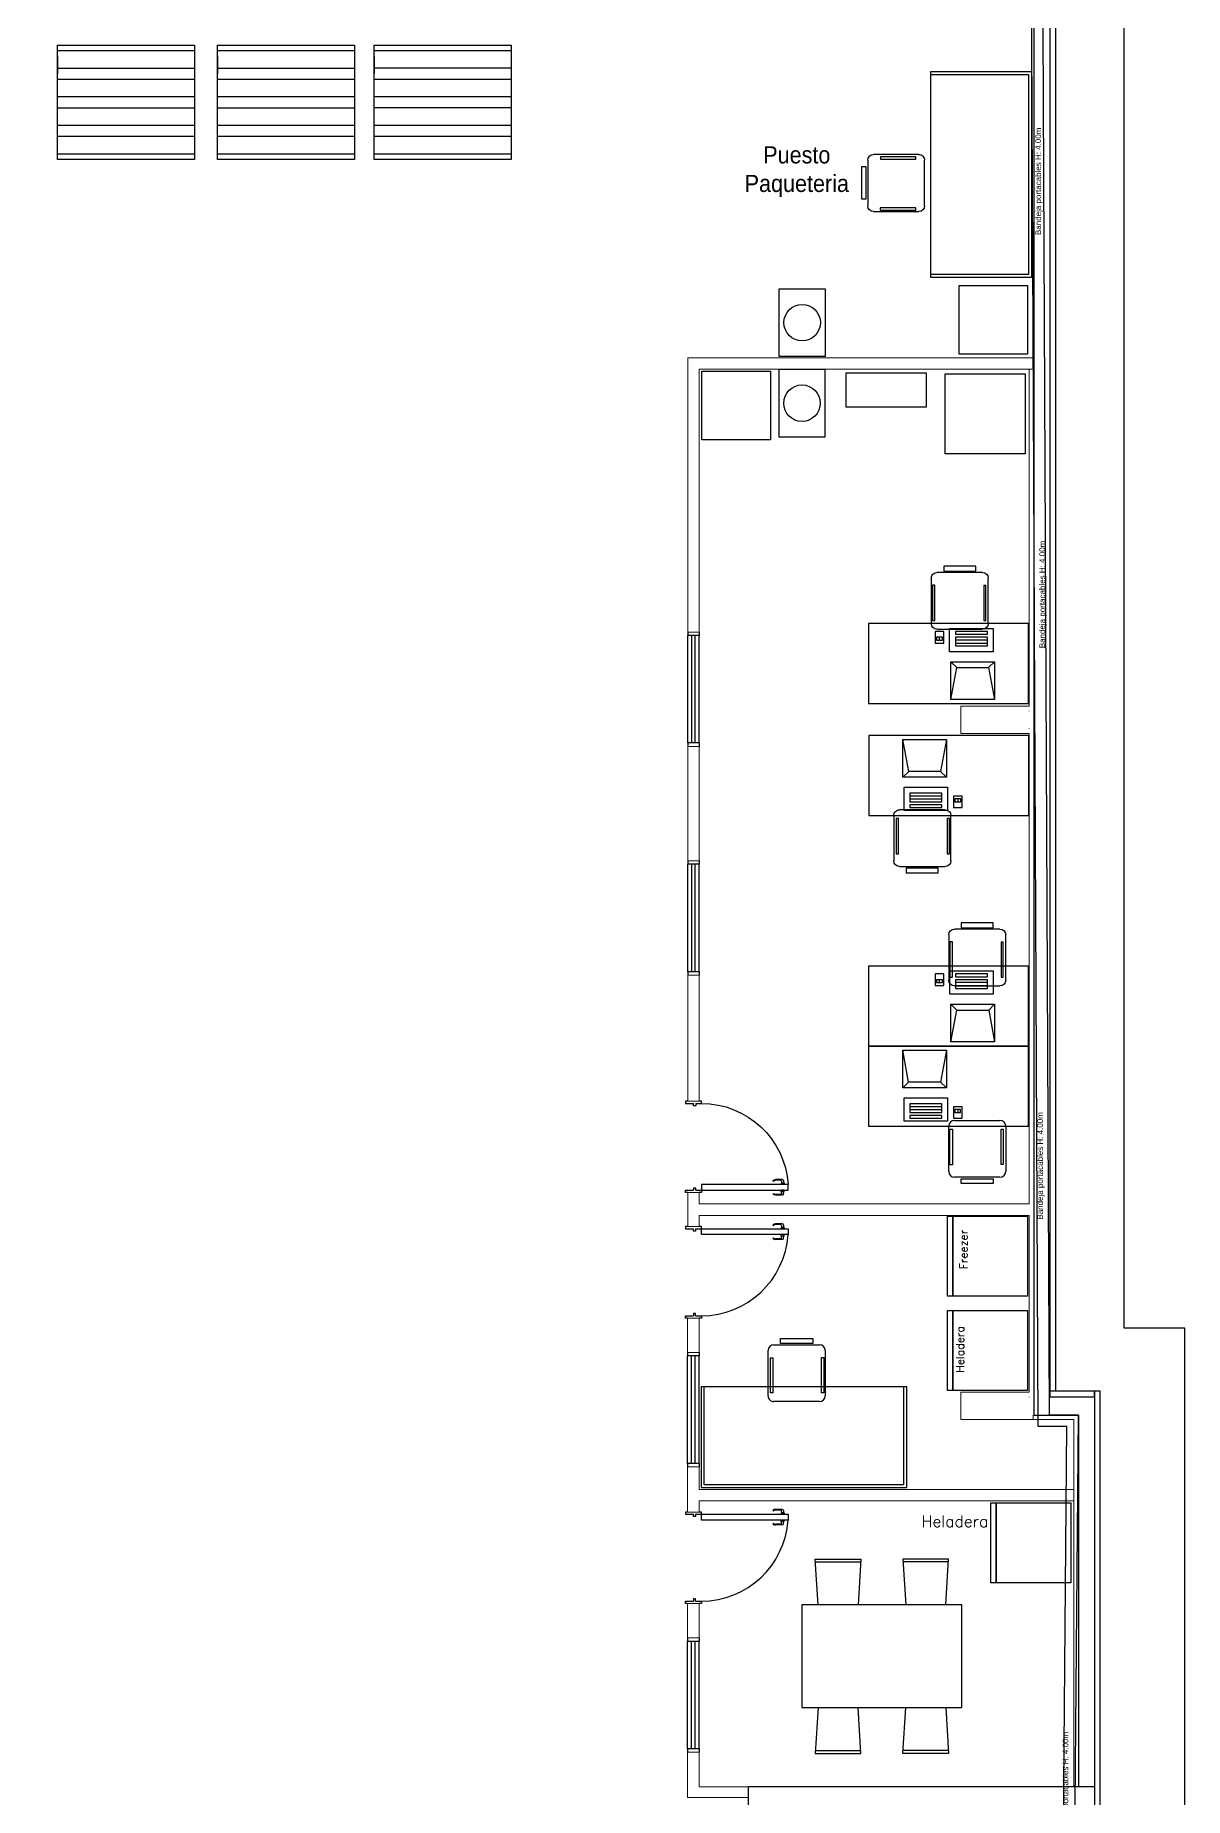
# Model space of a CAD drawing. Header units: millimetres. Extents: x 174.6 to 213.3, y 74.7 to 117.7.
# Drawn here: x 203.21 to 213.27, y 83.43 to 98.84 of the extents above; entities that cross this region are included whole.
import ezdxf

# ---------------------------------------------------------------- set-up
doc = ezdxf.new("R2010")
doc.units = ezdxf.units.MM
for name, color, linetype in [('CARPINTERIA', 4, 'Continuous'), ('Inst Bandejas portacables', 30, 'Continuous'), ('Mobiliario', 251, 'Continuous'), ('muebles', 9, 'Continuous'), ('Tabiques', 3, 'Continuous'), ('VISTA 01', 252, 'Continuous')]:
    doc.layers.add(name, color=color, linetype=linetype)
doc.layers.add('Tabiques nuevos', color=6, linetype='Continuous', lineweight=9)
doc.styles.add('ARIAL', font='arial.ttf', dxfattribs={"width": 0.9})
doc.styles.get("Standard").update_dxf_attribs({"font": 'txt.shx'})

# ---------------------------------------------------------------- blocks, each defined once
blk = doc.blocks.new('mesa_trabajo_1.80x.83')
blk.add_lwpolyline([(0, 0.88), (-1.8, 0.88), (-1.8, 0), (0, 0)], close=True)
blk.add_lwpolyline([(-1.775, 0.88), (-1.775, 0.025), (-0.025, 0.025), (-0.025, 0.88)])
blk = doc.blocks.new('A$C72337FE4')
at = {"linetype": 'Continuous'}
for p, q in [((0.298994, 1.370186), (0.679994, 1.370186)), ((0.349794, 1.090785), (0.298994, 1.370186)), ((0.298994, 1.039985), (0.298994, 1.370186)), ((0.679994, 1.370186), (0.629194, 1.090785)), ((0.679994, 1.370186), (0.679994, 1.039985)), ((0.298994, 1.039985), (0.349794, 1.090785)), ((0.629194, 1.090785), (0.349794, 1.090785)), ((0.629194, 1.090785), (0.679994, 1.039985)), ((0.679994, 1.039985), (0.298994, 1.039985)), ((0.3095, 0.749245), (0.3095, 0.952445)), ((0.3095, 0.952445), (0.6905, 0.952445)), ((0.6905, 0.952445), (0.6905, 0.749245)), ((0.3603, 0.901645), (0.3603, 0.825445)), ((0.6397, 0.901645), (0.3603, 0.901645)), ((0.6397, 0.876245), (0.3603, 0.876245)), ((0.3603, 0.850845), (0.6397, 0.850845)), ((0.3603, 0.825445), (0.6397, 0.825445)), ((0.3603, 0.800045), (0.3603, 0.774645)), ((0.6397, 0.800045), (0.3603, 0.800045)), ((0.3603, 0.774645), (0.6397, 0.774645)), ((0.6397, 0.825445), (0.6397, 0.901645)), ((0.6397, 0.774645), (0.6397, 0.800045)), ((0.8175, 0.876245), (0.7413, 0.876245)), ((0.7413, 0.876245), (0.7413, 0.774645)), ((0.7413, 0.774645), (0.8175, 0.774645)), ((0.8048, 0.850845), (0.754, 0.850845)), ((0.754, 0.850845), (0.754, 0.825445)), ((0.754, 0.825445), (0.8048, 0.825445)), ((0.7794, 0.850845), (0.7794, 0.825445)), ((0.8048, 0.825445), (0.8048, 0.850845)), ((0.8175, 0.774645), (0.8175, 0.876245)), ((0.6905, 0.749245), (0.3095, 0.749245))]:
    blk.add_line(p, q, dxfattribs=at)
at = {"layer": 'Mobiliario'}
blk.add_lwpolyline([(0, 1.406141), (0, 0.706141), (1.4, 0.706141), (1.4, 1.406141)], close=True, dxfattribs=at)
blk = doc.blocks.new('puerta 80 Castelo')
for p, q in [((2180.739556, 1732.854082), (2180.739556, 1732.874082)), ((2180.739556, 1732.874082), (2180.759556, 1732.874082)), ((2180.789556, 1732.854082), (2180.739556, 1732.854082)), ((2180.789556, 1732.854082), (2180.789556, 1732.834082)), ((2180.789556, 1732.834082), (2180.809556, 1732.834082)), ((2180.879556, 1732.854082), (2180.809556, 1732.854082)), ((2180.809556, 1732.834082), (2180.809556, 1732.854082)), ((2180.859556, 1732.874082), (2180.879556, 1732.874082)), ((2180.879556, 1732.874082), (2180.879556, 1732.854082)), ((2180.789556, 1732.094082), (2180.739556, 1732.094082)), ((2180.739556, 1732.094082), (2180.739556, 1732.074082)), ((2180.739556, 1732.074082), (2180.759556, 1732.074082)), ((2180.789556, 1732.094082), (2180.789556, 1732.114082)), ((2180.789556, 1732.114082), (2180.809556, 1732.114082)), ((2180.809556, 1732.114082), (2180.809556, 1732.094082)), ((2180.879556, 1732.094082), (2180.809556, 1732.094082)), ((2180.859556, 1732.074082), (2180.879556, 1732.074082)), ((2180.879556, 1732.074082), (2180.879556, 1732.094082))]:
    blk.add_line(p, q)
at = {"extrusion": (6.2673e-05, 1.67932e-05, 1)}
for p, q in [((2180.016378, 1732.156034, 0.000001), (2180.016378, 1732.144082, 0.000001)), ((2180.016378, 1732.144082, 0.000001), (2180.042734, 1732.144082, -0.000001)), ((2180.01778, 1732.157436, 0.000001), (2180.041332, 1732.157436, -0.000001)), ((2180.021369, 1732.17693), (2180.019904, 1732.157436)), ((2180.032562, 1732.187314, -0.000001), (2180.091623, 1732.187314, -0.000005)), ((2180.038301, 1732.169509, -0.000001), (2180.039208, 1732.157436, -0.000001)), ((2180.042734, 1732.156034, -0.000001), (2180.042734, 1732.144082, -0.000001))]:
    blk.add_line(p, q, dxfattribs=at)
at = {"extrusion": (6.2673e-05, -1.67932e-05, 1)}
for p, q in [((2180.016378, 1732.08213, 0.000001), (2180.016378, 1732.094082, 0.000001)), ((2180.016378, 1732.094082, 0.000001), (2180.042734, 1732.094082, -0.000001)), ((2180.01778, 1732.080728, 0.000001), (2180.041332, 1732.080728, -0.000001)), ((2180.021369, 1732.061234), (2180.019904, 1732.080728)), ((2180.032562, 1732.05085, -0.000001), (2180.091623, 1732.05085, -0.000005)), ((2180.038301, 1732.068656, -0.000001), (2180.039208, 1732.080728, -0.000001)), ((2180.042734, 1732.08213, -0.000001), (2180.042734, 1732.094082, -0.000001))]:
    blk.add_line(p, q, dxfattribs=at)
blk.add_lwpolyline([(2180.739556, 1732.094082), (2179.979556, 1732.094082), (2179.979556, 1732.144082), (2180.739556, 1732.144082), (2180.739556, 1732.094082)])
at = {"extrusion": (6.2673e-05, 1.67932e-05, 1), "elevation": 0.165717}
blk.add_lwpolyline([(2180.049349, 1732.181588), (2180.091619, 1732.181589)], dxfattribs=at)
at = {"extrusion": (6.2673e-05, -1.67932e-05, 1), "elevation": 0.107542}
blk.add_lwpolyline([(2180.049349, 1732.056575), (2180.091619, 1732.056575)], dxfattribs=at)
blk.add_arc((2180.739556, 1732.094082), 0.76, 90, 176.227816)
at = {"extrusion": (6.2673e-05, 1.67932e-05, 1)}
for centre, radius, start, end in [((2180.017776, 1732.156032, 0.165717), 0.001402, 90.000013, 180.000013), ((2180.032558, 1732.176086, 0.165717), 0.011225, 90.000013, 175.704453), ((2180.04951, 1732.170365, 0.165717), 0.011225, 90.822797, 182.671224), ((2180.041328, 1732.156032, 0.165717), 0.001402, 0.000013, 90.000013), ((2180.090664, 1732.156063, 0.165717), 0.031264, 47.389613, 88.250184), ((2180.09062, 1732.155994, 0.165717), 0.02562, 47.41553, 87.483013), ((2180.110025, 1732.176844, 0.165717), 0.002867, 223.848411, 50.98265)]:
    blk.add_arc(centre, radius, start, end, dxfattribs=at)
at = {"extrusion": (6.2673e-05, -1.67932e-05, 1)}
for centre, radius, start, end in [((2180.017776, 1732.082132, 0.107542), 0.001402, 179.999987, 269.999987), ((2180.032558, 1732.062077, 0.107542), 0.011225, 184.295547, 269.999987), ((2180.04951, 1732.067799, 0.107542), 0.011225, 177.328776, 269.177203), ((2180.041328, 1732.082132, 0.107542), 0.001402, 269.999987, 359.999987), ((2180.090664, 1732.082101, 0.107542), 0.031264, 271.749816, 312.610387), ((2180.09062, 1732.08217, 0.107542), 0.02562, 272.516987, 312.58447), ((2180.110025, 1732.061319, 0.107542), 0.002867, 309.01735, 136.151589)]:
    blk.add_arc(centre, radius, start, end, dxfattribs=at)
blk = doc.blocks.new('A$C55652626')
at = {"layer": 'Mobiliario', "linetype": 'Continuous'}
for p, q in [((0.1049, 0.4983), (0.5023, 0.4983)), ((0.0549, 0.05), (0.0549, 0.4483)), ((0.5523, 0.4483), (0.5523, 0.05)), ((0.5023, 0), (0.1049, 0))]:
    blk.add_line(p, q, dxfattribs=at)
for points in [[(0.1654, 0.4663), (0.1654, 0.4876), (0.4749, 0.4876), (0.4749, 0.4663)], [(0, 0.1087), (0, 0.3889), (0.0427, 0.3889), (0.0427, 0.1087)], [(0.1681, 0.0207), (0.1681, 0.0394), (0.4749, 0.0394), (0.4749, 0.0207)]]:
    blk.add_lwpolyline(points, close=True, dxfattribs=at)
for centre, start, end in [((0.1049, 0.4483), 90, 180), ((0.5023, 0.4483), 0, 90), ((0.1049, 0.05), 180, 270), ((0.5023, 0.05), 270, 0)]:
    blk.add_arc(centre, 0.05, start, end, dxfattribs=at)
blk = doc.blocks.new('mesa_comedor_1.40x0.90')
for p, q in [((-1.275, 1.281796), (-1.275, 0.884921)), ((-1.275, 1.281796), (-1.275, 0.884921)), ((-1.275, 1.281796), (-1.275, 0.884921)), ((0.375, 1.281796), (0.375, 0.884921)), ((0.375, 1.281796), (0.375, 0.884921)), ((0.375, 1.281796), (0.375, 0.884921)), ((-1.275, 0.118204), (-1.275, 0.515079)), ((-1.275, 0.118204), (-1.275, 0.515079)), ((-1.275, 0.118204), (-1.275, 0.515079)), ((0.375, 0.118204), (0.375, 0.515079)), ((0.375, 0.118204), (0.375, 0.515079)), ((0.375, 0.118204), (0.375, 0.515079))]:
    blk.add_line(p, q)
blk.add_lwpolyline([(-0.9, 0), (0, 0), (0, 1.4), (-0.9, 1.4)], close=True)
for points in [[(-0.9, 1.258358), (-1.3, 1.283358), (-1.3, 0.883358), (-0.9, 0.908358)], [(-0.9, 1.258358), (-1.3, 1.283358), (-1.3, 0.883358), (-0.9, 0.908358)], [(-0.9, 1.258358), (-1.3, 1.283358), (-1.3, 0.883358), (-0.9, 0.908358)], [(0, 1.258358), (0.4, 1.283358), (0.4, 0.883358), (0, 0.908358)], [(0, 1.258358), (0.4, 1.283358), (0.4, 0.883358), (0, 0.908358)], [(0, 1.258358), (0.4, 1.283358), (0.4, 0.883358), (0, 0.908358)], [(-0.9, 0.141642), (-1.3, 0.116642), (-1.3, 0.516642), (-0.9, 0.491642)], [(-0.9, 0.141642), (-1.3, 0.116642), (-1.3, 0.516642), (-0.9, 0.491642)], [(-0.9, 0.141642), (-1.3, 0.116642), (-1.3, 0.516642), (-0.9, 0.491642)], [(0, 0.141642), (0.4, 0.116642), (0.4, 0.516642), (0, 0.491642)], [(0, 0.141642), (0.4, 0.116642), (0.4, 0.516642), (0, 0.491642)], [(0, 0.141642), (0.4, 0.116642), (0.4, 0.516642), (0, 0.491642)]]:
    blk.add_lwpolyline(points)
blk = doc.blocks.new('IRI-OCASA-Layout R 9$0$OCA_SILLA')
at = {"linetype": 'Continuous'}
for p, q in [((0.1049, 0.4983), (0.5023, 0.4983)), ((0.0549, 0.05), (0.0549, 0.4483)), ((0.5523, 0.4483), (0.5523, 0.05)), ((0.5023, 0), (0.1049, 0))]:
    blk.add_line(p, q, dxfattribs=at)
for points in [[(0.1654, 0.4663), (0.1654, 0.4876), (0.4749, 0.4876), (0.4749, 0.4663)], [(0, 0.1087), (0, 0.3889), (0.0427, 0.3889), (0.0427, 0.1087)], [(0.1681, 0.0207), (0.1681, 0.0394), (0.4749, 0.0394), (0.4749, 0.0207)]]:
    blk.add_lwpolyline(points, close=True, dxfattribs=at)
for centre, start, end in [((0.1049, 0.4483), 90, 180), ((0.5023, 0.4483), 0, 90), ((0.1049, 0.05), 180, 270), ((0.5023, 0.05), 270, 0)]:
    blk.add_arc(centre, 0.05, start, end, dxfattribs=at)

msp = doc.modelspace()

# ---------------------------------------------------------------- linework, layer by layer
at = {"layer": 'CARPINTERIA'}
for p, q in [((208.9199, 93.620614), (208.9199, 93.590614)), ((209.0199, 93.590614), (208.9199, 93.590614)), ((208.9199, 92.650614), (208.9199, 93.590614)), ((208.954691, 92.650614), (208.954691, 93.590614)), ((208.984691, 92.650614), (208.984691, 93.590614)), ((209.0199, 93.620614), (209.0199, 93.590614)), ((209.0199, 92.650614), (209.0199, 93.590614)), ((209.0199, 92.650614), (208.9199, 92.650614)), ((208.9199, 92.650614), (208.9199, 92.620614)), ((209.0199, 92.650614), (209.0199, 92.620614)), ((208.9199, 91.620614), (208.9199, 91.590614)), ((209.0199, 91.590614), (208.9199, 91.590614)), ((208.9199, 90.650614), (208.9199, 91.590614)), ((208.954691, 90.650614), (208.954691, 91.590614)), ((208.984691, 90.650614), (208.984691, 91.590614)), ((209.0199, 91.620614), (209.0199, 91.590614)), ((209.0199, 90.650614), (209.0199, 91.590614)), ((209.0199, 90.650614), (208.9199, 90.650614)), ((208.9199, 90.650614), (208.9199, 90.620614)), ((209.0199, 90.650614), (209.0199, 90.620614)), ((208.919415, 87.319862), (208.919415, 87.289862)), ((209.019415, 87.289862), (208.919415, 87.289862)), ((208.919415, 86.349862), (208.919415, 87.289862)), ((208.954205, 86.349862), (208.954205, 87.289862)), ((208.984205, 86.349862), (208.984205, 87.289862)), ((209.019415, 87.319862), (209.019415, 87.289862)), ((209.019415, 86.349862), (209.019415, 87.289862)), ((209.019415, 86.349862), (208.919415, 86.349862)), ((208.919415, 86.349862), (208.919415, 86.319862)), ((209.019415, 86.349862), (209.019415, 86.319862)), ((208.919415, 84.824158), (208.919415, 84.794158)), ((209.019415, 84.794158), (208.919415, 84.794158)), ((208.919415, 83.854158), (208.919415, 84.794158)), ((208.954205, 83.854158), (208.954205, 84.794158)), ((208.984205, 83.854158), (208.984205, 84.794158)), ((209.019415, 84.824158), (209.019415, 84.794158)), ((209.019415, 83.854158), (209.019415, 84.794158)), ((209.019415, 83.854158), (208.919415, 83.854158)), ((208.919415, 83.854158), (208.919415, 83.824158)), ((209.019415, 83.854158), (209.019415, 83.824158))]:
    msp.add_line(p, q, dxfattribs=at)
at = {"layer": 'Inst Bandejas portacables', "color": 30}
msp.add_lwpolyline([(201.601364, 80.77316), (209.44868, 80.773176), (209.44868, 80.983145), (212.288143, 80.983162), (212.338006, 86.773145), (212.085763, 86.773145), (211.948301, 116.773859), (211.941247, 116.773145), (211.348301, 116.774895), (211.348301, 116.931671), (194.031569, 116.933145), (194.028506, 80.767397), (201.601364, 80.77316)], dxfattribs=at)
msp.add_lwpolyline([(201.601363, 80.87316), (209.34868, 80.873176), (209.34868, 81.083144), (212.189, 81.083161), (212.237141, 86.673145), (211.98622, 86.673145), (211.84876, 116.673417), (211.248301, 116.675189), (211.248301, 116.83168), (194.13156, 116.833136), (194.128514, 80.867473), (201.601287, 80.87316, -0.00019)], format="xyb", close=True, dxfattribs=at)
at = {"layer": 'Mobiliario'}
for p, q in [((211.239211, 88.511695), (211.239211, 87.811695)), ((211.239211, 87.811695), (211.239211, 88.511695)), ((211.239211, 87.688683), (211.239211, 86.988683)), ((211.239211, 86.988683), (211.239211, 87.688683)), ((211.619758, 86.006623), (211.619758, 85.306623)), ((211.619758, 85.306623), (211.619758, 86.006623))]:
    msp.add_line(p, q, dxfattribs=at)
for points in [[(211.293527, 96.651986), (211.893527, 96.651986), (211.893527, 96.051986), (211.293527, 96.051986)], [(210.121107, 96.03069), (209.721107, 96.03069), (209.721107, 96.623386), (210.121107, 96.623386)], [(209.042813, 95.902955), (209.642813, 95.902955), (209.642813, 95.302955), (209.042813, 95.302955)], [(209.719864, 95.918587), (210.119864, 95.918587), (210.119864, 95.325891), (209.719864, 95.325891)], [(210.30539, 95.887673), (211.00539, 95.887673), (211.00539, 95.587673), (210.30539, 95.587673)], [(211.172336, 95.879931), (211.872336, 95.879931), (211.872336, 95.179931), (211.172336, 95.179931)], [(211.192495, 87.811695), (211.192495, 88.511695), (211.892495, 88.511695), (211.892495, 87.811695)], [(211.192495, 86.988683), (211.192495, 87.688683), (211.892495, 87.688683), (211.892495, 86.988683)], [(211.573042, 85.306623), (211.573042, 86.006623), (212.273042, 86.006623), (212.273042, 85.306623)]]:
    msp.add_lwpolyline(points, close=True, dxfattribs=at)
for centre in [(209.921107, 96.327038), (209.919864, 95.622239)]:
    msp.add_circle(centre, 0.159543, dxfattribs=at)
at = {"layer": 'muebles', "color": 254}
for p, q in [((203.406016, 97.753579), (203.406016, 98.753579)), ((203.406016, 98.753579), (204.606016, 98.753579)), ((204.606016, 98.703579), (203.406016, 98.703579)), ((203.406016, 98.653579), (203.406016, 98.503579)), ((204.606016, 98.753579), (204.606016, 97.753579)), ((204.806016, 97.753579), (204.806016, 98.753579)), ((204.806016, 98.753579), (206.006016, 98.753579)), ((206.006016, 98.703579), (204.806016, 98.703579)), ((204.806016, 98.653579), (204.806016, 98.503579)), ((206.006016, 98.753579), (206.006016, 97.753579)), ((206.176055, 97.753945), (206.176055, 98.753945)), ((206.176055, 98.753945), (207.376055, 98.753945)), ((207.376055, 98.703945), (206.176055, 98.703945)), ((206.176055, 98.653945), (206.176055, 98.503945)), ((207.376055, 98.753945), (207.376055, 97.753945)), ((203.406016, 98.553579), (204.606016, 98.553579)), ((204.806016, 98.553579), (206.006016, 98.553579)), ((206.176055, 98.553945), (207.376055, 98.553945)), ((204.606016, 98.453579), (203.406016, 98.453579)), ((206.006016, 98.453579), (204.806016, 98.453579)), ((207.376055, 98.453945), (206.176055, 98.453945)), ((203.406016, 98.303579), (204.606016, 98.303579)), ((204.606016, 98.203579), (203.406016, 98.203579)), ((204.806016, 98.303579), (206.006016, 98.303579)), ((206.006016, 98.203579), (204.806016, 98.203579)), ((206.176055, 98.303945), (207.376055, 98.303945)), ((207.376055, 98.203945), (206.176055, 98.203945)), ((203.406016, 98.053579), (204.606016, 98.053579)), ((204.806016, 98.053579), (206.006016, 98.053579)), ((206.176055, 98.053945), (207.376055, 98.053945)), ((204.606016, 97.95358), (203.406016, 97.95358)), ((206.006016, 97.95358), (204.806016, 97.95358)), ((207.376055, 97.953945), (206.176055, 97.953945)), ((203.406016, 97.80358), (204.606016, 97.80358)), ((204.606016, 97.753579), (203.406016, 97.753579)), ((204.806016, 97.80358), (206.006016, 97.80358)), ((206.006016, 97.753579), (204.806016, 97.753579)), ((206.176055, 97.803945), (207.376055, 97.803945)), ((207.376055, 97.753945), (206.176055, 97.753945))]:
    msp.add_line(p, q, dxfattribs=at)
at = {"layer": 'Tabiques', "color": 0}
for p, q in [((211.948301, 99.353145), (211.948301, 86.773145)), ((211.948301, 86.773145), (212.338006, 86.773145)), ((212.338006, 86.773145), (212.338006, 83.523145))]:
    msp.add_line(p, q, dxfattribs=at)
at = {"layer": 'Tabiques'}
for p, q in [((212.088301, 99.353145), (212.088301, 86.933145)), ((212.138301, 99.353145), (212.138301, 86.983145)), ((212.478137, 83.523145), (209.44868, 83.523145)), ((209.44868, 83.523145), (209.44868, 81.933145))]:
    msp.add_line(p, q, dxfattribs=at)
msp.add_lwpolyline([(212.088301, 86.933145), (212.478006, 86.933145), (212.478006, 86.983145), (212.088301, 86.983145)], dxfattribs=at)
msp.add_lwpolyline([(212.528301, 86.983145), (212.478006, 86.983145), (212.478301, 79.093145), (212.528301, 79.093145)], close=True, dxfattribs=at)
at = {"layer": 'Tabiques nuevos'}
for p, q in [((208.9199, 93.620614), (208.9199, 96.018587)), ((208.9199, 96.018587), (211.948301, 96.018587)), ((209.0199, 93.620614), (209.0199, 95.918587)), ((209.0199, 95.918587), (211.948301, 95.918587)), ((211.908301, 95.918587), (211.908301, 92.973145)), ((208.9199, 93.620614), (209.0199, 93.620614)), ((211.908301, 92.933145), (211.908301, 92.929945)), ((211.908301, 92.776345), (211.908301, 92.773145)), ((211.908301, 92.733145), (211.908301, 88.618991)), ((208.9199, 91.620614), (208.9199, 92.620614)), ((208.9199, 92.620614), (209.0199, 92.620614)), ((209.0199, 91.620614), (209.0199, 92.620614)), ((208.9199, 91.620614), (209.0199, 91.620614)), ((208.9199, 89.518587), (208.9199, 90.620614)), ((208.9199, 90.620614), (209.0199, 90.620614)), ((209.0199, 89.518587), (209.0199, 90.620614)), ((208.9199, 89.518587), (209.0199, 89.518587)), ((208.9199, 88.718587), (208.9199, 88.420875)), ((208.9199, 88.718587), (209.0199, 88.718587)), ((209.0199, 88.718587), (209.0199, 88.618991)), ((209.0199, 88.618991), (211.908301, 88.618991)), ((209.0199, 88.518991), (211.908301, 88.518991)), ((209.0199, 88.518991), (209.0199, 88.420875)), ((211.908301, 88.518991), (211.908301, 86.973145)), ((208.919415, 88.420875), (209.0199, 88.420875)), ((208.919415, 87.620875), (208.919415, 87.319862)), ((208.919415, 87.620875), (209.019415, 87.620875)), ((209.019415, 87.319862), (209.019415, 87.620875)), ((209.019415, 87.319862), (208.919415, 87.319862)), ((211.908301, 86.933145), (211.908301, 86.929945)), ((212.298006, 86.733145), (212.298006, 83.523145)), ((208.919415, 85.925171), (208.919415, 86.319862)), ((209.019415, 86.319862), (208.919415, 86.319862)), ((209.019415, 86.123145), (209.019415, 86.319862)), ((208.919415, 86.223145), (208.919415, 85.925171)), ((209.019415, 86.123145), (209.019415, 86.223145)), ((209.019415, 86.123145), (212.298006, 86.123145)), ((209.019415, 86.023145), (212.298006, 86.023145)), ((209.019415, 86.023145), (209.019415, 85.925171)), ((209.019415, 86.018848), (209.019415, 86.023145)), ((209.019415, 85.925171), (208.919415, 85.925171)), ((208.919415, 85.125171), (208.919415, 84.824158)), ((209.019415, 85.125171), (208.919415, 85.125171)), ((209.019415, 84.824158), (209.019415, 85.125171)), ((209.019415, 84.824158), (208.919415, 84.824158)), ((208.919415, 83.429468), (208.919415, 83.824158)), ((209.019415, 83.824158), (208.919415, 83.824158)), ((209.019415, 83.523145), (209.019415, 83.824158)), ((209.019415, 83.523145), (209.44868, 83.523145))]:
    msp.add_line(p, q, dxfattribs=at)
at = {"layer": 'Tabiques nuevos', "color": 10}
msp.add_line((211.943015, 86.773145), (211.943015, 86.733145), dxfattribs=at)
at = {"layer": 'Tabiques nuevos', "lineweight": 20}
msp.add_line((209.44868, 83.429468), (208.919415, 83.429468), dxfattribs=at)
at = {"layer": 'Tabiques nuevos'}
for points in [[(211.908301, 92.733145), (211.308301, 92.733145), (211.308301, 92.973145), (211.908301, 92.973145)], [(211.908301, 86.973145), (211.308301, 86.973145), (211.308301, 86.733145), (212.298006, 86.733145)]]:
    msp.add_lwpolyline(points, dxfattribs=at)
at = {"layer": 'VISTA 01', "linetype": 'Continuous'}
for p, q in [((212.738006, 87.533145), (212.738006, 117.723145)), ((213.268331, 87.533145), (212.738006, 87.533145)), ((213.268331, 78.453145), (213.268331, 87.533145))]:
    msp.add_line(p, q, dxfattribs=at)

# ---------------------------------------------------------------- block references
at = {"rotation": 180}
msp.add_blockref('puerta 80 Castelo', (2389.778971, 1817.999253), dxfattribs=at)
at = {"layer": 'CARPINTERIA', "xscale": -1}
msp.add_blockref('puerta 80 Castelo', (2389.779457, -1643.355495), dxfattribs=at)
msp.add_blockref('puerta 80 Castelo', (2389.779457, -1643.355495), dxfattribs=at)
at = {"layer": 'CARPINTERIA', "rotation": 180}
for p in [(2389.778971, 1820.494957), (2389.778971, 1820.494957), (2389.778971, 1817.999253)]:
    msp.add_blockref('puerta 80 Castelo', p, dxfattribs=at)
at = {"layer": 'Mobiliario', "xscale": -1}
for name, p, rotation in [('mesa_trabajo_1.80x.83', (211.927502, 96.722274), 90), ('A$C55652626', (211.548714, 94.197333), 90), ('A$C55652626', (210.7234, 91.514615), 270), ('A$C55652626', (211.701813, 91.077991), 90)]:
    msp.add_blockref(name, p, dxfattribs=dict(at, rotation=rotation))
at = {"layer": 'Mobiliario', "extrusion": (0, 0, -1), "zscale": -1, "rotation": 180}
msp.add_blockref('IRI-OCASA-Layout R 9$0$OCA_SILLA', (-210.439712, 97.797028), dxfattribs=at)
at = {"layer": 'Mobiliario'}
for name, p, rotation in [('A$C72337FE4', (211.90212, 94.401175), 180), ('A$C72337FE4', (211.902664, 91.405887), 180), ('A$C55652626', (211.701813, 88.797446), 90), ('A$C55652626', (209.624294, 87.442711), 270), ('mesa_comedor_1.40x0.90', (209.918556, 84.214204), 270)]:
    msp.add_blockref(name, p, dxfattribs=dict(at, rotation=rotation))
for name, p in [('A$C72337FE4', (210.503555, 91.310774)), ('A$C72337FE4', (210.502663, 88.593604)), ('mesa_trabajo_1.80x.83', (210.836411, 86.140176))]:
    msp.add_blockref(name, p, dxfattribs=at)

# ---------------------------------------------------------------- texts
at = {"layer": 'Inst Bandejas portacables', "color": 2, "char_height": 0.05, "width": 1.041266, "attachment_point": 5, "rotation": 90}
for insert in [(211.993896, 97.562579), (212.029054, 93.949345), (212.010283, 88.952275), (212.232014, 83.532203)]:
    msp.add_mtext('{\\fArial|b0|i0|c0|p34;Bandeja portacables H: 4.00m}', dxfattribs=dict(at, insert=insert))
at = {"layer": 'Mobiliario', "color": 2, "insert": (209.874527, 97.646751), "char_height": 0.15, "width": 0.593249, "attachment_point": 5, "style": 'ARIAL'}
msp.add_mtext('Puesto Paqueteria', dxfattribs=at)
at = {"layer": 'Mobiliario', "color": 2, "char_height": 0.07, "width": 0.749246, "attachment_point": 5, "rotation": 90}
for s, insert in [('Freezer', (211.333891, 88.220073)), ('Heladera', (211.30224, 87.346823))]:
    msp.add_mtext(s, dxfattribs=dict(at, insert=insert))
at = {"layer": 'Mobiliario', "color": 2, "insert": (211.258287, 85.843581), "char_height": 0.1, "width": 0.749246, "attachment_point": 5}
msp.add_mtext('Heladera', dxfattribs=at)

doc.saveas('drawing.dxf')
